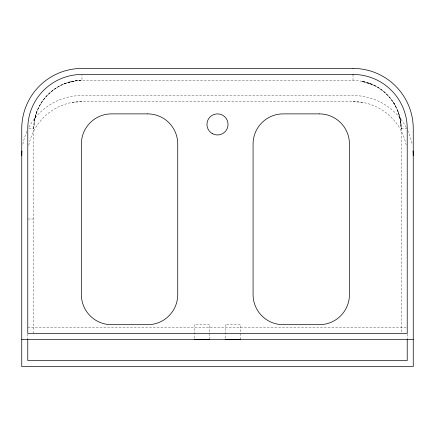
<?xml version="1.0" encoding="UTF-8"?>
<svg xmlns="http://www.w3.org/2000/svg" width="435" height="435" viewBox="0 0 435 435"><rect width="100%" height="100%" fill="white"/><g stroke="black" fill="none" stroke-linecap="round" stroke-linejoin="round"><path stroke-width="0.33" stroke-dasharray="2.17 1.63" d="M33.794 333.444L33.794 128.662C33.158 102.91 56.218 79.823 81.981 80.475L353.019 80.475A48.182 48.182 0 0 1 401.206 128.662L401.206 333.444M28.9 128.662L33.794 128.662L34.599 119.891L35.659 115.4M34.599 119.891C38.198 99.098 56.621 82.329 77.653 80.671M35.072 117.651L37.182 110.925M64.244 83.857L76.179 80.823L81.981 80.475L81.981 75.119M68.725 82.335L73.21 81.28L70.97 81.747M72.118 102.459L81.981 101.556L353.019 101.556L362.882 102.459M407.225 128.662L401.206 128.662L399.928 117.651M27.775 219.006L33.794 219.006M27.775 327.419L407.225 327.419M364.03 81.747L361.789 81.28L375.149 85.858L379.385 88.327L385.285 92.873L390.429 98.288L394.643 104.384L398.639 113.154L400.401 119.891L401.206 128.662C401.391 105.852 384.17 85.162 361.789 81.28L370.756 83.857L375.149 85.858M368.521 83.036L370.756 83.857M393.349 102.29L395.823 106.526M397.818 110.925L400.401 119.891L401.01 124.328M407.225 334.14L407.225 338.881M353.019 74.45L353.019 80.475M240.299 339.376L240.299 324.32L225.243 324.32L225.243 339.376M209.757 339.376L209.757 324.32L194.701 324.32L194.701 339.376M27.775 334.14L27.775 338.881M33.794 128.662A48.182 48.182 0 0 1 81.981 80.475M353.019 101.556A54.206 54.206 0 0 1 406.198 145.263M28.802 145.263A54.206 54.206 0 0 1 81.981 101.556M406.236 127.558A60.231 60.231 0 0 0 353.019 95.531L81.981 95.531A60.231 60.231 0 0 0 28.764 127.558M407.698 130.511A60.231 60.231 0 0 1 412.141 144.251M22.859 144.251A60.231 60.231 0 0 1 27.302 130.511"/><path stroke-width="0.65" d="M194.701 339.376L209.757 339.376M225.243 339.376L240.299 339.376M21.75 339.469L413.25 339.469M407.225 339.093L407.225 360.55L27.775 360.55L27.775 339.093M413.065 151.027A60.231 60.231 0 0 1 413.25 155.763M21.75 155.763A60.231 60.231 0 0 1 21.935 151.027M353.019 68.431L81.981 68.431A60.231 60.231 0 0 0 21.75 128.662L21.75 366.569L413.25 366.569L413.25 128.662A60.231 60.231 0 0 0 353.019 68.431M353.019 74.45L81.981 74.45A54.206 54.206 0 0 0 27.775 128.662L27.775 333.444L407.225 333.444L407.225 128.662A54.206 54.206 0 0 0 353.019 74.45M147.623 113.883L111.485 113.883A30.113 30.113 0 0 0 81.372 144.001L81.372 294.577A30.113 30.113 0 0 0 111.485 324.689L147.623 324.689A30.113 30.113 0 0 0 177.741 294.577L177.741 144.001A30.113 30.113 0 0 0 147.623 113.883M319.328 113.883L283.19 113.883A30.113 30.113 0 0 0 253.072 144.001L253.072 294.577A30.113 30.113 0 0 0 283.19 324.689L319.328 324.689A30.113 30.113 0 0 0 349.441 294.577L349.441 144.001A30.113 30.113 0 0 0 319.328 113.883M212.231 133.55A10.538 10.538 0 0 0 228.038 124.426A10.538 10.538 0 0 0 212.231 115.297A10.538 10.538 0 0 0 212.231 133.55"/></g></svg>
